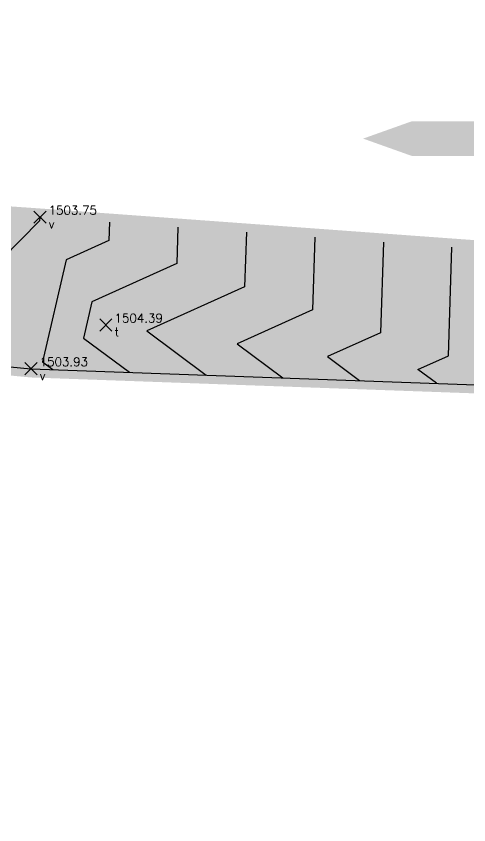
# Model space of a CAD drawing. Header units: metres. Extents: x 1097510 to 2158594, y 877039 to 1751652.
# Drawn here: x 1097633.63 to 1097646.68, y 877190.27 to 877213.59 of the extents above; entities that cross this region are included whole.
import ezdxf

# ---------------------------------------------------------------- set-up
doc = ezdxf.new("R2010")
doc.units = ezdxf.units.M
doc.linetypes.add('DASHED', pattern=[0.75, 0.5, -0.25])
for name, color, linetype in [('C-TOPO-MAJR', 9, 'Continuous'), ('C-TOPO-MINR', 8, 'Continuous'), ('V-NODE', 1, 'Continuous'), ('V-NODE-TEXT', 11, 'Continuous')]:
    doc.layers.add(name, color=color, linetype=linetype)
doc.styles.get("Standard").update_dxf_attribs({"font": 'simplex.shx'})

# ---------------------------------------------------------------- blocks, each defined once
blk = doc.blocks.new('*U7')
at = {"color": 0, "linetype": 'ByBlock', "lineweight": -2, "transparency": 16777216}
for p, q in [((-0.707, -0.707), (0.707, 0.707)), ((-0.707, 0.707), (0.707, -0.707))]:
    blk.add_line(p, q, dxfattribs=at)

msp = doc.modelspace()

# ---------------------------------------------------------------- hatches: boundary and pattern name
at = {"transparency": 33554602}
h = msp.add_hatch(dxfattribs=at)
h.set_pattern_fill('AR-CONC', color=9, scale=0.01)
h.paths.add_polyline_path([(1097752.597, 877208.238), (1097757.845, 877212.044), (1097762.109, 877214.901), (1097765.432, 877216.837), (1097757.759, 877219.046), (1097752.07, 877217.484), (1097742.692, 877214.472), (1097730.221, 877208.152), (1097717.752, 877207.699), (1097699.58, 877208.171), (1097684.374, 877204.599), (1097671.585, 877204.296), (1097656.247, 877206.197), (1097634.311, 877207.796), (1097624.402, 877208.489), (1097612.512, 877219.361), (1097613.526, 877222.017), (1097614.217, 877223.918), (1097605.154, 877225.956), (1097599.413, 877226.657), (1097600.381, 877223.138), (1097605.528, 877219.999), (1097610.754, 877215.512), (1097615.313, 877211.011), (1097623.572, 877204.428), (1097634.053, 877203.423), (1097648.747, 877202.896), (1097665.209, 877201.516), (1097687.817, 877201.494), (1097702.372, 877204.916), (1097709.087, 877204.78), (1097724.138, 877203.189), (1097735.028, 877205.815), (1097743.406, 877209.884), (1097746.929, 877210.428), (1097748.356, 877212.762)])

# ---------------------------------------------------------------- linework, layer by layer
at = {"color": 7, "linetype": 'DASHED', "true_color": 0xf0f0f0, "const_width": 0.5, "elevation": 1540, "flags": 128}
msp.add_lwpolyline([(1097752.597, 877208.238), (1097757.845, 877212.044), (1097762.109, 877214.901), (1097765.432, 877216.837), (1097757.759, 877219.046), (1097752.07, 877217.484), (1097742.692, 877214.472), (1097730.221, 877208.152), (1097717.752, 877207.699), (1097699.58, 877208.171), (1097684.374, 877204.599), (1097671.585, 877204.296), (1097656.247, 877206.197), (1097634.311, 877207.796), (1097624.402, 877208.489), (1097612.512, 877219.361), (1097613.526, 877222.017), (1097614.217, 877223.918), (1097605.154, 877225.956), (1097599.413, 877226.657), (1097600.381, 877223.138), (1097605.528, 877219.999), (1097610.754, 877215.512), (1097615.313, 877211.011), (1097623.572, 877204.428), (1097634.053, 877203.423), (1097648.747, 877202.896), (1097665.209, 877201.516), (1097687.817, 877201.494), (1097702.372, 877204.916), (1097709.087, 877204.78), (1097724.138, 877203.189), (1097735.028, 877205.815), (1097743.406, 877209.884), (1097746.929, 877210.428), (1097748.356, 877212.762), (1097752.597, 877208.238)], dxfattribs=at)
at = {"color": 7, "true_color": 0xf0f0f0, "elevation": 1524.878, "flags": 128}
msp.add_lwpolyline([(1097615.313, 877211.011), (1097623.572, 877204.428), (1097634.053, 877203.423), (1097648.747, 877202.896), (1097665.209, 877201.516), (1097676.679, 877201.505), (1097687.817, 877201.494), (1097702.372, 877204.916), (1097709.087, 877204.78), (1097724.138, 877203.189), (1097735.028, 877205.815), (1097743.406, 877209.884), (1097746.929, 877210.428), (1097748.356, 877212.762), (1097752.597, 877208.238), (1097747.847, 877204.842), (1097737.529, 877193.34), (1097733.953, 877187.068), (1097729.469, 877182.53), (1097726.491, 877180.653), (1097717.986, 877167.963)], dxfattribs=at)
at = {"color": 7, "true_color": 0xf0f0f0, "flags": 128}
msp.add_lwpolyline([(1097655.399, 877210.061, 1, 1, 0), (1097647.847, 877210.061, 3, 0, 0), (1097643.634, 877210.061, 0, 0, 0)], format="xyseb", dxfattribs=at)
at = {"layer": 'C-TOPO-MAJR', "color": 32, "linetype": 'Continuous', "lineweight": -3, "flags": 128}
for points, elevation in [([(1097636.318, 877207.65), (1097636.301, 877207.121), (1097635.065, 877206.563), (1097634.388, 877203.619), (1097634.681, 877203.4)], 1504), ([(1097644.22, 877207.074), (1097644.133, 877204.462), (1097642.605, 877203.773), (1097643.533, 877203.083)], 1505)]:
    msp.add_lwpolyline(points, dxfattribs=dict(at, elevation=elevation))
at = {"layer": 'C-TOPO-MINR', "color": 8, "linetype": 'Continuous', "lineweight": -3, "flags": 128}
for points, elevation in [([(1097630.438, 877203.77), (1097634.305, 877207.7), (1097634.323, 877207.777), (1097634.342, 877207.785), (1097634.343, 877207.794)], 1503.75), ([(1097638.294, 877207.506), (1097638.259, 877206.456), (1097635.806, 877205.35), (1097635.567, 877204.308), (1097636.894, 877203.321)], 1504.25), ([(1097640.269, 877207.362), (1097640.217, 877205.791), (1097637.391, 877204.517), (1097639.107, 877203.242)], 1504.5), ([(1097642.245, 877207.218), (1097642.175, 877205.127), (1097639.998, 877204.145), (1097641.32, 877203.162)], 1504.75), ([(1097645.746, 877203.004), (1097645.212, 877203.401), (1097646.092, 877203.797), (1097646.196, 877206.93)], 1505.25)]:
    msp.add_lwpolyline(points, dxfattribs=dict(at, elevation=elevation))

# ---------------------------------------------------------------- block references
at = {"layer": 'V-NODE', "xscale": 0.25, "yscale": 0.25, "zscale": 0.25}
for p in [(1097634.311, 877207.796, 1503.746), (1097636.213, 877204.685, 1504.387), (1097634.053, 877203.423, 1503.929)]:
    msp.add_blockref('*U7', p, dxfattribs=at)

# ---------------------------------------------------------------- texts
at = {"layer": 'V-NODE-TEXT', "char_height": 0.25}
for s, insert, attachment_point in [('1503.75', (1097634.563, 877207.871, 1503.746), 7), ('v', (1097634.563, 877207.721, 1503.746), 1), ('1504.39', (1097636.465, 877204.76, 1504.387), 7), ('t', (1097636.465, 877204.61, 1504.387), 1), ('1503.93', (1097634.305, 877203.498, 1503.929), 7), ('v', (1097634.305, 877203.348, 1503.929), 1)]:
    msp.add_mtext(s, dxfattribs=dict(at, insert=insert, attachment_point=attachment_point))

doc.saveas('drawing.dxf')
